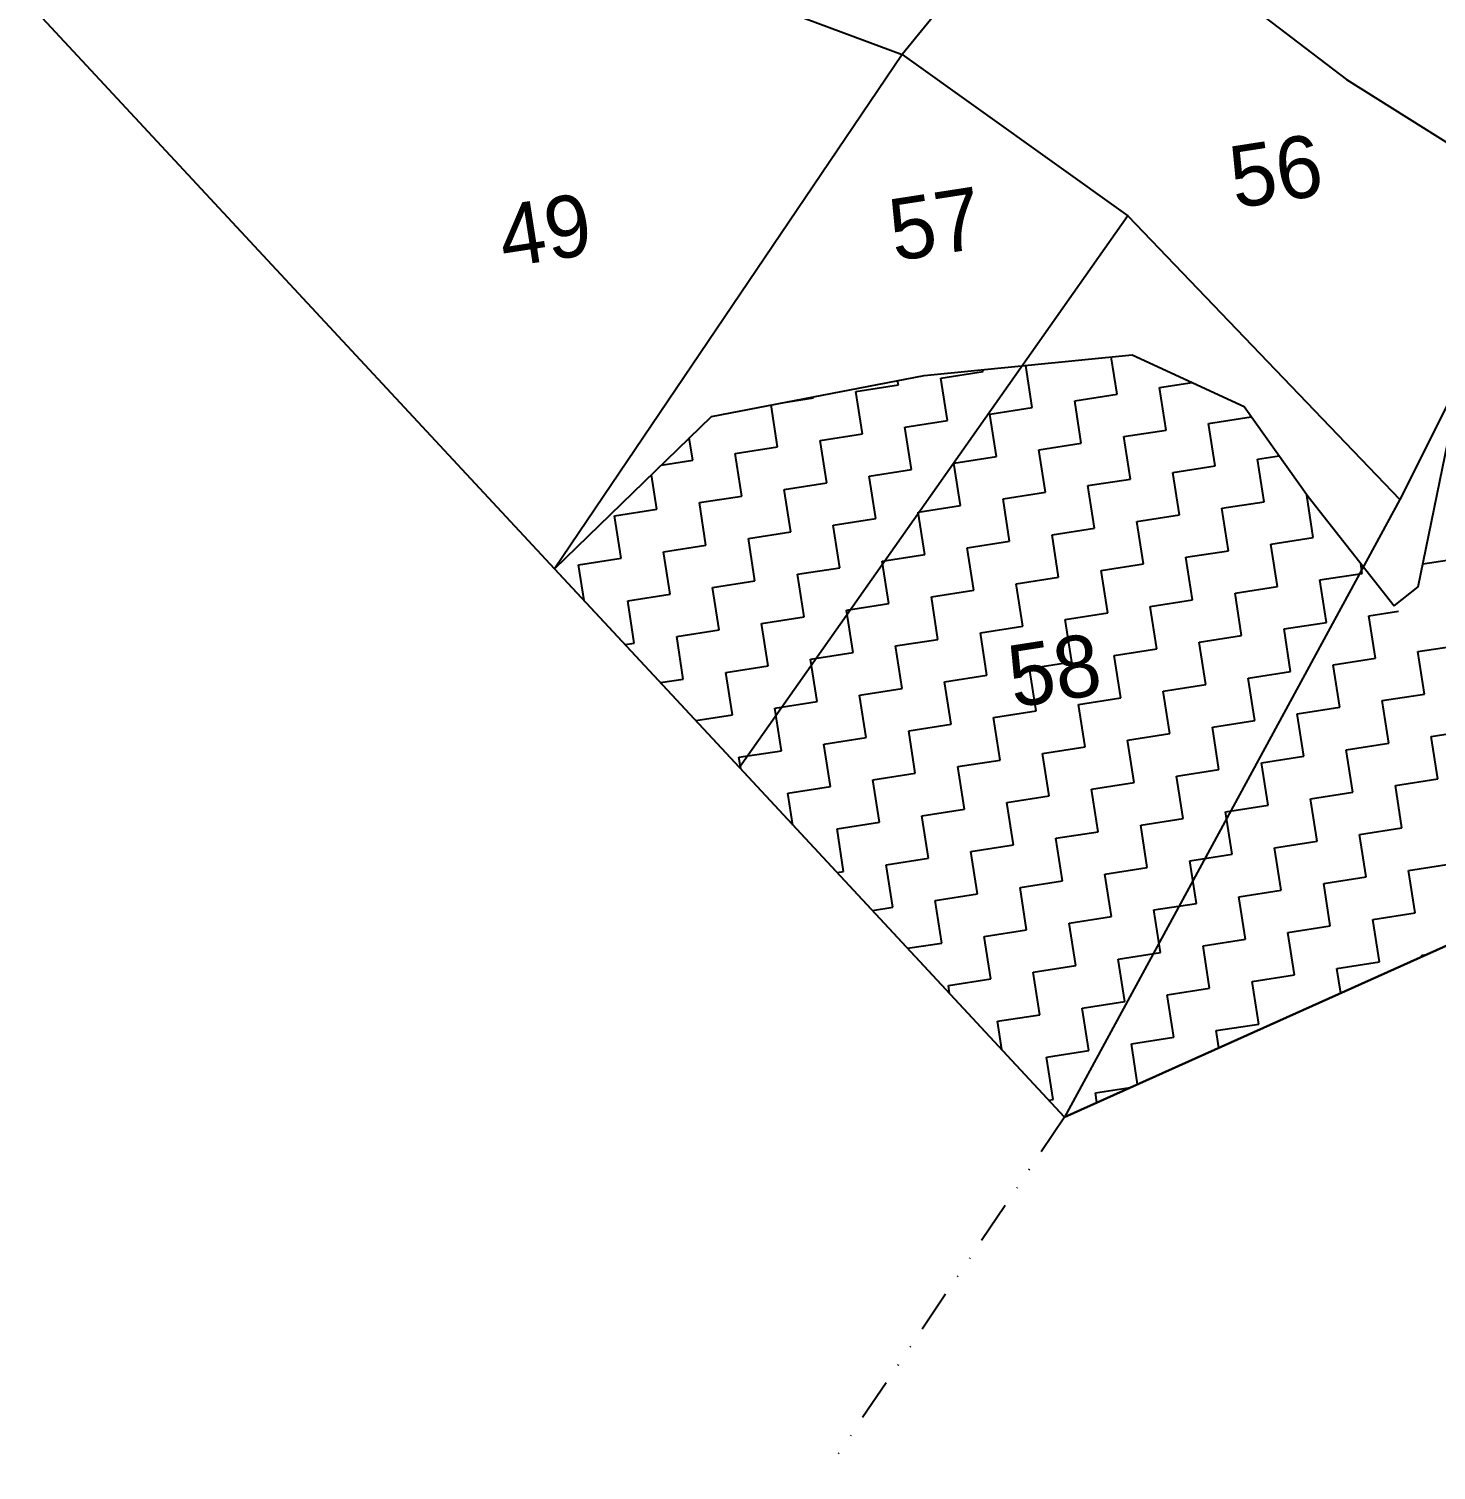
# Model space of a CAD drawing. Header units: metres. Extents: x 288492 to 290465, y 1999120 to 2001541.
# Drawn here: x 288974.5 to 289137, y 1999122.4 to 1999288.9 of the extents above; entities that cross this region are included whole.
import ezdxf
from ezdxf.enums import TextEntityAlignment as Align

# ---------------------------------------------------------------- set-up
doc = ezdxf.new("R2010")
doc.units = ezdxf.units.M
doc.header["$MEASUREMENT"] = 0
doc.linetypes.add('DIVIDE', pattern=[1.25, 0.5, -0.25, 0, -0.25, 0, -0.25])
for name, color, linetype in [('POLY_HATCH', 12, 'Continuous'), ('POLY_PARCEL', 6, 'Continuous'), ('TEXT_PARCEL', 7, 'Continuous'), ('V_BOUND_LINE', 7, 'Continuous'), ('V_DIVIDE_LINE', 7, 'DIVIDE')]:
    doc.layers.add(name, color=color, linetype=linetype)
doc.styles.add('TEXT_MAP', font='KRDEV050.TTF')

# ---------------------------------------------------------------- blocks, each defined once
blk = doc.blocks.new('25')
at = {"layer": 'POLY_HATCH'}
for p, q in [((289067.92, 1999197.5), (289092.71, 1999199.89)), ((289092.71, 1999199.89), (289106, 1999193.68)), ((289042.57, 1999192.74), (289067.92, 1999197.5)), ((289106, 1999193.68), (289113.58, 1999182.94)), ((289023.84, 1999174.67), (289042.57, 1999192.74)), ((289126.65, 1999172.13), (289130.89, 1999192.43)), ((289113.58, 1999182.94), (289123.79, 1999169.87)), ((289045.77, 1999150.9), (289023.84, 1999174.67)), ((289123.79, 1999169.87), (289126.65, 1999172.13)), ((289204.76, 1999162.64), (289084.3, 1999109.14)), ((289084.3, 1999109.14), (289045.77, 1999150.9))]:
    blk.add_line(p, q, dxfattribs=at)
at = {"layer": 'POLY_HATCH', "linetype": 'Continuous'}
for p, q in [((289074.96, 1999197.96), (289074.93, 1999198.18)), ((289080.78, 1999193.67), (289080.02, 1999198.67)), ((289090.9, 1999195.2), (289090.22, 1999199.65)), ((289059.79, 1999195.66), (289064.85, 1999196.42)), ((289064.85, 1999196.42), (289064.77, 1999196.91)), ((289069.9, 1999197.19), (289074.96, 1999197.96)), ((289070.67, 1999192.13), (289069.9, 1999197.19)), ((289095.95, 1999195.97), (289099.84, 1999196.56)), ((289050.96, 1999194.32), (289054.73, 1999194.89)), ((289054.73, 1999194.89), (289054.71, 1999195.02)), ((289060.56, 1999190.6), (289059.79, 1999195.66)), ((289085.84, 1999194.43), (289090.9, 1999195.2)), ((289096.72, 1999190.91), (289095.95, 1999195.97)), ((289050.44, 1999189.07), (289049.68, 1999194.08)), ((289075.73, 1999192.9), (289080.78, 1999193.67)), ((289076.49, 1999187.84), (289075.73, 1999192.9)), ((289086.61, 1999189.38), (289085.84, 1999194.43)), ((289065.61, 1999191.37), (289070.67, 1999192.13)), ((289066.38, 1999186.31), (289065.61, 1999191.37)), ((289101.78, 1999191.68), (289106.83, 1999192.45)), ((289102.54, 1999186.62), (289101.78, 1999191.68)), ((289106.83, 1999192.45), (289106.82, 1999192.52)), ((289040.33, 1999187.53), (289039.93, 1999190.19)), ((289055.5, 1999189.83), (289060.56, 1999190.6)), ((289056.27, 1999184.78), (289055.5, 1999189.83)), ((289091.66, 1999190.14), (289096.72, 1999190.91)), ((289092.43, 1999185.09), (289091.66, 1999190.14)), ((289045.39, 1999188.3), (289050.44, 1999189.07)), ((289046.15, 1999183.24), (289045.39, 1999188.3)), ((289071.44, 1999187.08), (289076.49, 1999187.84)), ((289081.55, 1999188.61), (289086.61, 1999189.38)), ((289082.32, 1999183.55), (289081.55, 1999188.61)), ((289107.6, 1999187.39), (289110.17, 1999187.78)), ((289036.59, 1999186.96), (289040.33, 1999187.53)), ((289061.32, 1999185.54), (289066.38, 1999186.31)), ((289072.2, 1999182.02), (289071.44, 1999187.08)), ((289097.49, 1999185.86), (289102.54, 1999186.62)), ((289108.37, 1999182.33), (289107.6, 1999187.39)), ((289036.04, 1999181.71), (289035.42, 1999185.83)), ((289051.21, 1999184.01), (289056.27, 1999184.78)), ((289062.09, 1999180.49), (289061.32, 1999185.54)), ((289087.37, 1999184.32), (289092.43, 1999185.09)), ((289088.14, 1999179.27), (289087.37, 1999184.32)), ((289098.25, 1999180.8), (289097.49, 1999185.86)), ((289041.1, 1999182.48), (289046.15, 1999183.24)), ((289051.98, 1999178.95), (289051.21, 1999184.01)), ((289077.26, 1999182.79), (289082.32, 1999183.55)), ((289078.03, 1999177.73), (289077.26, 1999182.79)), ((289113.42, 1999183.1), (289113.46, 1999183.11)), ((289114.19, 1999178.04), (289113.42, 1999183.1)), ((289030.99, 1999180.94), (289036.04, 1999181.71)), ((289031.75, 1999175.89), (289030.99, 1999180.94)), ((289041.87, 1999177.42), (289041.1, 1999182.48)), ((289067.15, 1999181.25), (289072.2, 1999182.02)), ((289067.91, 1999176.2), (289067.15, 1999181.25)), ((289103.31, 1999181.57), (289108.37, 1999182.33)), ((289104.08, 1999176.51), (289103.31, 1999181.57)), ((289057.03, 1999179.72), (289062.09, 1999180.49)), ((289057.8, 1999174.66), (289057.03, 1999179.72)), ((289083.08, 1999178.5), (289088.14, 1999179.27)), ((289093.2, 1999180.03), (289098.25, 1999180.8)), ((289093.96, 1999174.98), (289093.2, 1999180.03)), ((289046.92, 1999178.19), (289051.98, 1999178.95)), ((289047.69, 1999173.13), (289046.92, 1999178.19)), ((289072.97, 1999176.96), (289078.03, 1999177.73)), ((289083.85, 1999173.44), (289083.08, 1999178.5)), ((289109.13, 1999177.28), (289114.19, 1999178.04)), ((289026.7, 1999175.12), (289031.75, 1999175.89)), ((289036.81, 1999176.65), (289041.87, 1999177.42)), ((289037.58, 1999171.6), (289036.81, 1999176.65)), ((289062.86, 1999175.43), (289067.91, 1999176.2)), ((289073.74, 1999171.91), (289072.97, 1999176.96)), ((289099.02, 1999175.74), (289104.08, 1999176.51)), ((289099.79, 1999170.69), (289099.02, 1999175.74)), ((289109.9, 1999172.22), (289109.13, 1999177.28)), ((289027.34, 1999170.88), (289026.7, 1999175.12)), ((289052.74, 1999173.9), (289057.8, 1999174.66)), ((289063.62, 1999170.37), (289062.86, 1999175.43)), ((289088.91, 1999174.21), (289093.96, 1999174.98)), ((289089.67, 1999169.15), (289088.91, 1999174.21)), ((289120.01, 1999173.75), (289119.83, 1999174.93)), ((289127.22, 1999174.85), (289130.12, 1999175.29)), ((289042.63, 1999172.36), (289047.69, 1999173.13)), ((289043.4, 1999167.31), (289042.63, 1999172.36)), ((289053.51, 1999168.84), (289052.74, 1999173.9)), ((289078.79, 1999172.67), (289083.85, 1999173.44)), ((289079.56, 1999167.62), (289078.79, 1999172.67)), ((289114.96, 1999172.99), (289120.01, 1999173.75)), ((289115.72, 1999167.93), (289114.96, 1999172.99)), ((289032.52, 1999170.83), (289037.58, 1999171.6)), ((289033.29, 1999165.77), (289032.52, 1999170.83)), ((289068.68, 1999171.14), (289073.74, 1999171.91)), ((289069.45, 1999166.08), (289068.68, 1999171.14)), ((289094.73, 1999169.92), (289099.79, 1999170.69)), ((289104.84, 1999171.45), (289109.9, 1999172.22)), ((289105.61, 1999166.4), (289104.84, 1999171.45)), ((289058.57, 1999169.61), (289063.62, 1999170.37)), ((289059.34, 1999164.55), (289058.57, 1999169.61)), ((289084.62, 1999168.39), (289089.67, 1999169.15)), ((289095.5, 1999164.86), (289094.73, 1999169.92)), ((289120.78, 1999168.7), (289124.29, 1999169.23)), ((289038.34, 1999166.54), (289043.4, 1999167.31)), ((289048.46, 1999168.07), (289053.51, 1999168.84)), ((289049.22, 1999163.02), (289048.46, 1999168.07)), ((289074.5, 1999166.85), (289079.56, 1999167.62)), ((289085.38, 1999163.33), (289084.62, 1999168.39)), ((289110.67, 1999167.16), (289115.72, 1999167.93)), ((289111.43, 1999162.11), (289110.67, 1999167.16)), ((289121.55, 1999163.64), (289120.78, 1999168.7)), ((289032.2, 1999165.61), (289033.29, 1999165.77)), ((289039.11, 1999161.48), (289038.34, 1999166.54)), ((289064.39, 1999165.32), (289069.45, 1999166.08)), ((289075.27, 1999161.8), (289074.5, 1999166.85)), ((289100.55, 1999165.63), (289105.61, 1999166.4)), ((289101.32, 1999160.57), (289100.55, 1999165.63)), ((289054.28, 1999163.78), (289059.34, 1999164.55)), ((289055.05, 1999158.73), (289054.28, 1999163.78)), ((289065.16, 1999160.26), (289064.39, 1999165.32)), ((289090.44, 1999164.1), (289095.5, 1999164.86)), ((289091.21, 1999159.04), (289090.44, 1999164.1)), ((289126.6, 1999164.41), (289131.66, 1999165.17)), ((289127.37, 1999159.35), (289126.6, 1999164.41)), ((289044.17, 1999162.25), (289049.22, 1999163.02)), ((289044.93, 1999157.19), (289044.17, 1999162.25)), ((289080.33, 1999162.56), (289085.38, 1999163.33)), ((289081.09, 1999157.51), (289080.33, 1999162.56)), ((289106.38, 1999161.34), (289111.43, 1999162.11)), ((289116.49, 1999162.87), (289121.55, 1999163.64)), ((289117.26, 1999157.82), (289116.49, 1999162.87)), ((289036.39, 1999161.07), (289039.11, 1999161.48)), ((289070.21, 1999161.03), (289075.27, 1999161.8)), ((289070.98, 1999155.97), (289070.21, 1999161.03)), ((289096.26, 1999159.81), (289101.32, 1999160.57)), ((289107.14, 1999156.28), (289106.38, 1999161.34)), ((289049.99, 1999157.96), (289055.05, 1999158.73)), ((289060.1, 1999159.49), (289065.16, 1999160.26)), ((289060.87, 1999154.44), (289060.1, 1999159.49)), ((289086.15, 1999158.27), (289091.21, 1999159.04)), ((289097.03, 1999154.75), (289096.26, 1999159.81)), ((289122.31, 1999158.58), (289127.37, 1999159.35)), ((289123.08, 1999153.53), (289122.31, 1999158.58)), ((289040.57, 1999156.53), (289044.93, 1999157.19)), ((289050.76, 1999152.9), (289049.99, 1999157.96)), ((289076.04, 1999156.74), (289081.09, 1999157.51)), ((289086.92, 1999153.22), (289086.15, 1999158.27)), ((289112.2, 1999157.05), (289117.26, 1999157.82)), ((289112.97, 1999151.99), (289112.2, 1999157.05)), ((289065.93, 1999155.2), (289070.98, 1999155.97)), ((289066.69, 1999150.15), (289065.93, 1999155.2)), ((289076.81, 1999151.68), (289076.04, 1999156.74)), ((289102.09, 1999155.52), (289107.14, 1999156.28)), ((289102.85, 1999150.46), (289102.09, 1999155.52)), ((289055.81, 1999153.67), (289060.87, 1999154.44)), ((289056.58, 1999148.61), (289055.81, 1999153.67)), ((289091.97, 1999153.98), (289097.03, 1999154.75)), ((289092.74, 1999148.93), (289091.97, 1999153.98)), ((289118.02, 1999152.76), (289123.08, 1999153.53)), ((289128.14, 1999154.29), (289133.19, 1999155.06)), ((289128.9, 1999149.24), (289128.14, 1999154.29)), ((289045.7, 1999152.14), (289050.76, 1999152.9)), ((289045.91, 1999150.75), (289045.7, 1999152.14)), ((289081.86, 1999152.45), (289086.92, 1999153.22)), ((289082.63, 1999147.39), (289081.86, 1999152.45)), ((289107.91, 1999151.23), (289112.97, 1999151.99)), ((289118.79, 1999147.7), (289118.02, 1999152.76)), ((289061.64, 1999149.38), (289066.69, 1999150.15)), ((289071.75, 1999150.92), (289076.81, 1999151.68)), ((289072.52, 1999145.86), (289071.75, 1999150.92)), ((289097.8, 1999149.69), (289102.85, 1999150.46)), ((289108.68, 1999146.17), (289107.91, 1999151.23)), ((289051.52, 1999147.85), (289056.58, 1999148.61)), ((289062.4, 1999144.33), (289061.64, 1999149.38)), ((289087.68, 1999148.16), (289092.74, 1999148.93)), ((289098.56, 1999144.64), (289097.8, 1999149.69)), ((289123.85, 1999148.47), (289128.9, 1999149.24)), ((289124.61, 1999143.42), (289123.85, 1999148.47)), ((289052.1, 1999144.04), (289051.52, 1999147.85)), ((289077.57, 1999146.63), (289082.63, 1999147.39)), ((289078.34, 1999141.57), (289077.57, 1999146.63)), ((289088.45, 1999143.1), (289087.68, 1999148.16)), ((289113.73, 1999146.94), (289118.79, 1999147.7)), ((289114.5, 1999141.88), (289113.73, 1999146.94)), ((289067.46, 1999145.09), (289072.52, 1999145.86)), ((289068.23, 1999140.04), (289067.46, 1999145.09)), ((289103.62, 1999145.4), (289108.68, 1999146.17)), ((289104.39, 1999140.35), (289103.62, 1999145.4)), ((289057.35, 1999143.56), (289062.4, 1999144.33)), ((289058.11, 1999138.5), (289057.35, 1999143.56)), ((289093.51, 1999143.87), (289098.56, 1999144.64)), ((289094.27, 1999138.81), (289093.51, 1999143.87)), ((289119.56, 1999142.65), (289124.61, 1999143.42)), ((289073.28, 1999140.8), (289078.34, 1999141.57)), ((289083.4, 1999142.34), (289088.45, 1999143.1)), ((289084.16, 1999137.28), (289083.4, 1999142.34)), ((289109.44, 1999141.11), (289114.5, 1999141.88)), ((289120.32, 1999137.59), (289119.56, 1999142.65)), ((289063.17, 1999139.27), (289068.23, 1999140.04)), ((289074.05, 1999135.75), (289073.28, 1999140.8)), ((289099.33, 1999139.58), (289104.39, 1999140.35)), ((289110.21, 1999136.06), (289109.44, 1999141.11)), ((289057.32, 1999138.38), (289058.11, 1999138.5)), ((289063.94, 1999134.21), (289063.17, 1999139.27)), ((289089.22, 1999138.05), (289094.27, 1999138.81)), ((289089.99, 1999132.99), (289089.22, 1999138.05)), ((289100.1, 1999134.52), (289099.33, 1999139.58)), ((289125.38, 1999138.36), (289130.44, 1999139.13)), ((289126.15, 1999133.3), (289125.38, 1999138.36)), ((289079.11, 1999136.51), (289084.16, 1999137.28)), ((289079.87, 1999131.46), (289079.11, 1999136.51)), ((289115.27, 1999136.82), (289120.32, 1999137.59)), ((289116.03, 1999131.77), (289115.27, 1999136.82)), ((289068.99, 1999134.98), (289074.05, 1999135.75)), ((289069.76, 1999129.92), (289068.99, 1999134.98)), ((289105.15, 1999135.29), (289110.21, 1999136.06)), ((289105.92, 1999130.23), (289105.15, 1999135.29)), ((289061.51, 1999133.84), (289063.94, 1999134.21)), ((289084.93, 1999132.22), (289089.99, 1999132.99)), ((289095.04, 1999133.76), (289100.1, 1999134.52)), ((289095.81, 1999128.7), (289095.04, 1999133.76)), ((289121.09, 1999132.54), (289126.15, 1999133.3)), ((289074.82, 1999130.69), (289079.87, 1999131.46)), ((289085.7, 1999127.17), (289084.93, 1999132.22)), ((289110.98, 1999131), (289116.03, 1999131.77)), ((289121.86, 1999127.48), (289121.09, 1999132.54)), ((289065.69, 1999129.31), (289069.76, 1999129.92)), ((289075.58, 1999125.63), (289074.82, 1999130.69)), ((289100.87, 1999129.47), (289105.92, 1999130.23)), ((289101.63, 1999124.41), (289100.87, 1999129.47)), ((289111.74, 1999125.95), (289110.98, 1999131)), ((289090.75, 1999127.93), (289095.81, 1999128.7)), ((289091.52, 1999122.88), (289090.75, 1999127.93)), ((289126.91, 1999128.25), (289127.52, 1999128.34)), ((289126.94, 1999128.08), (289126.91, 1999128.25)), ((289080.64, 1999126.4), (289085.7, 1999127.17)), ((289081.41, 1999121.34), (289080.64, 1999126.4)), ((289116.8, 1999126.71), (289121.86, 1999127.48)), ((289117.25, 1999123.78), (289116.8, 1999126.71)), ((289070.53, 1999124.87), (289075.58, 1999125.63)), ((289070.67, 1999123.91), (289070.53, 1999124.87)), ((289096.58, 1999123.64), (289101.63, 1999124.41)), ((289106.69, 1999125.18), (289111.74, 1999125.95)), ((289107.46, 1999120.12), (289106.69, 1999125.18)), ((289086.46, 1999122.11), (289091.52, 1999122.88)), ((289097.34, 1999118.59), (289096.58, 1999123.64)), ((289076.35, 1999120.58), (289081.41, 1999121.34)), ((289087.23, 1999117.05), (289086.46, 1999122.11)), ((289076.86, 1999117.2), (289076.35, 1999120.58)), ((289102.4, 1999119.36), (289107.46, 1999120.12)), ((289102.71, 1999117.32), (289102.4, 1999119.36)), ((289092.29, 1999117.82), (289097.34, 1999118.59)), ((289093.01, 1999113.02), (289092.29, 1999117.82)), ((289082.17, 1999116.29), (289087.23, 1999117.05)), ((289082.94, 1999111.23), (289082.17, 1999116.29)), ((289088, 1999112), (289092.14, 1999112.63)), ((289082.44, 1999111.16), (289082.94, 1999111.23)), ((289088.17, 1999110.86), (289088, 1999112))]:
    blk.add_line(p, q, dxfattribs=at)
at = {"layer": 'POLY_PARCEL'}
for p, q in [((289084.42, 1999258.75), (289065.45, 1999235.77)), ((289084.42, 1999258.75), (289118.34, 1999232.56)), ((289045.1, 1999243.43), (289065.45, 1999235.77)), ((289065.45, 1999235.77), (289023.84, 1999174.67)), ((289065.45, 1999235.77), (289092.24, 1999216.45)), ((289118.34, 1999232.56), (289142.15, 1999217.47)), ((289142.15, 1999217.47), (289124.52, 1999182.53)), ((289092.24, 1999216.45), (289045.77, 1999150.9)), ((289092.24, 1999216.45), (289124.52, 1999182.53)), ((289124.52, 1999182.53), (289084.3, 1999109.14))]:
    blk.add_line(p, q, dxfattribs=at)
at = {"layer": 'V_BOUND_LINE'}
for p, q in [((288961.49, 1999242.25), (289023.84, 1999174.67)), ((289023.84, 1999174.67), (289045.77, 1999150.9)), ((289084.3, 1999109.14), (289223.27, 1999170.86)), ((289045.77, 1999150.9), (289084.3, 1999109.14))]:
    blk.add_line(p, q, dxfattribs=at)
at = {"layer": 'V_DIVIDE_LINE', "ltscale": 10}
blk.add_line((289084.3, 1999109.14), (289055.89, 1999067.19), dxfattribs=at)
at = {"layer": 'TEXT_PARCEL', "style": 'TEXT_MAP'}
for s, p in [('56', (289109.89, 1999221.72)), ('49', (289022.83, 1999215.02)), ('57', (289069.33, 1999215.53)), ('58', (289083.28, 1999162.37))]:
    blk.add_text(s, height=7.365, rotation=8.6241, dxfattribs=at).set_placement(p, align=Align.MIDDLE)

msp = doc.modelspace()

# ---------------------------------------------------------------- block references
at = {"xscale": 0.9698261639439751, "yscale": 0.9698261639439751, "zscale": 0.9698261639439751, "rotation": 0.222768048152709}
msp.add_blockref('25', (16272.72, 59299.43), dxfattribs=at)

doc.saveas('drawing.dxf')
